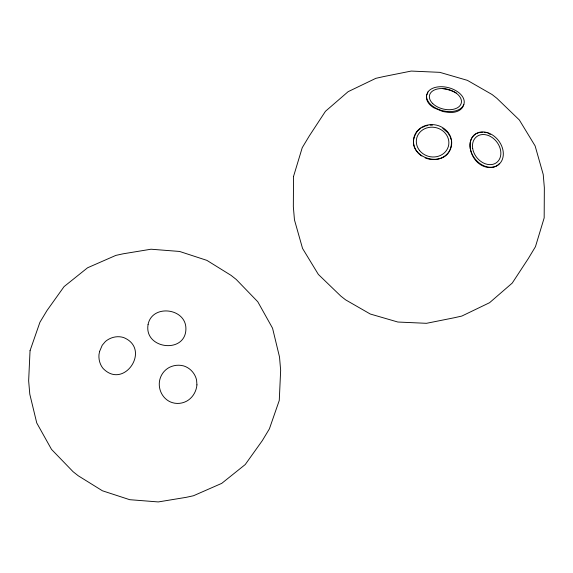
<?xml version="1.0" encoding="UTF-8"?>
<svg xmlns="http://www.w3.org/2000/svg" width="573" height="573" viewBox="0 0 573 573"><rect width="100%" height="100%" fill="white"/><g stroke="black" fill="none" stroke-linecap="round" stroke-linejoin="round"><path stroke-width="0.86" d="M451.467 141.037C452.319 173.633 398.658 157.826 417.416 131.095M427.745 92.762L426.591 95.247A19.095 12.921 7.1 0 0 433.84 107.81L442.872 111.549L447.785 112.315A19.045 12.986 22.7 0 0 462.626 107.301L463.865 104.436M499.341 163.67C496.855 166.679 493.038 167.703 489.278 167.531A19.045 16.108 59.3 0 1 473.678 157.661C469.323 150.549 467.683 139.389 475.526 134.003M418.218 130.4L420.954 128.08M422.53 127.321L425.273 126.039M476.249 133.71L478.412 132.843M426.154 125.859L427.902 125.508M479.128 132.549L482.495 132.263M430.094 125.1L432.364 125.208M484.035 132.306L486.119 132.649M487.831 132.965L490.266 134.44M421.807 155.963L420.876 155.448A19.203 17.405 13.1 0 1 423.862 126.189A19.203 17.405 13.1 0 1 451.696 142.176A19.203 17.405 13.1 0 1 425.187 157.904L425.123 157.869M442.764 128.388L447.714 132.585L449.841 136.037M450.192 136.618L450.98 139.325M442.377 88.571A18.88 8.659 15.4 0 1 456.33 93.041M293.519 176.484L293.34 206.681L294.465 219.896L302.551 248.438L318.352 274.417L340.785 296.055L345.598 299.844L370.287 314.025L397.87 322.033L426.47 323.315L454.131 317.779L461.845 316.052L489.557 302.709L512.233 283.091L528.327 258.538L535.454 246.691L544.171 217.898L544.35 187.7L543.225 174.486L535.132 145.943L519.339 119.965L496.898 98.327L492.092 94.538L467.403 80.356L439.813 72.348L411.221 71.066L383.552 76.603L375.845 78.329L348.133 91.673L325.457 111.291L309.363 135.844L302.236 147.691L293.519 176.484M30.04 350.705L28.65 380.83L29.796 394.188L36.744 422.938L51.52 449.39L73.108 471.729L78.279 475.798L102.424 490.782L129.713 499.692L158.284 501.934L186.196 497.335L193.473 495.752L221.744 483.361L245.23 464.553L262.327 440.601L269.389 428.876L279.266 400.448L280.655 370.323L279.509 356.965L272.555 328.207L257.786 301.763L236.198 279.423L231.026 275.348L206.882 260.371L179.593 251.454L151.021 249.219L123.109 253.81L115.832 255.4L87.562 267.784L64.076 286.6L46.979 310.552L39.917 322.277L30.04 350.705M148.078 324.526C143.716 349.444 186.483 354.322 185.903 328.186C185.451 307.844 151.981 304.07 148.078 324.526M196.933 384.863C196.36 391.545 192.607 397.877 186.683 401.15A18.88 17.971 -43 0 1 172.33 402.64C164.207 400.147 159.072 392.068 159.265 383.738A19.045 18.988 67.6 0 1 169.3 367.408C173.748 365.18 178.848 364.586 183.661 365.918A19.095 18.372 77 0 1 196.56 379.892L196.933 384.863M99.609 351.407L98.964 354.666A18.723 16.495 -79.2 0 0 102.997 368.36C123.94 390.328 151.53 349.079 123.754 337.604A19.045 17.211 -42 0 0 105.468 341.429L102.23 345.24L99.609 351.407M427.945 91.945L426.706 94.817A19.203 11.89 14 0 0 451.18 111.534A19.203 11.89 14 0 0 459.224 92.984A19.203 11.89 14 0 0 427.945 91.945M419.622 150.57A16.359 14.826 13.1 0 0 447.606 148.457A16.359 14.826 13.1 0 0 430.559 127.227A16.359 14.826 13.1 0 0 419.622 150.57M432.722 103.555A16.359 10.128 14 0 0 460.277 105.267A16.359 10.128 14 0 0 443.216 88.593A16.359 10.128 14 0 0 432.722 103.555M472.704 148.622A16.359 12.685 51.9 0 0 495.853 163.083A16.359 12.685 51.9 0 0 491.433 137.04A16.359 12.685 51.9 0 0 472.704 148.622M470.275 148.457A19.203 14.891 51.9 0 0 497.45 165.432A19.203 14.891 51.9 0 0 492.264 134.863A19.203 14.891 51.9 0 0 470.275 148.457"/></g></svg>
